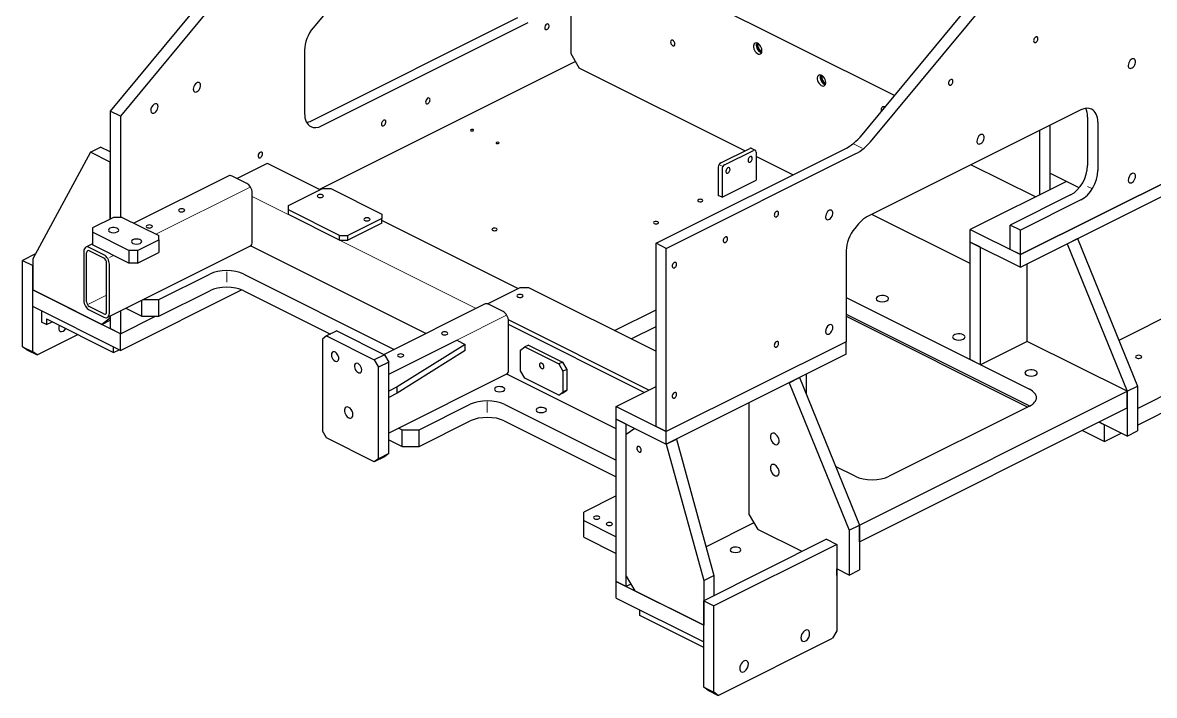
# Model space of a CAD drawing. Extents: x 0 to 1248, y -10 to 833.
# Drawn here: x 1021.3 to 1115.4, y 83.5 to 139.4 of the extents above; entities that cross this region are included whole.
import ezdxf

# ---------------------------------------------------------------- set-up
doc = ezdxf.new("R2010")
doc.units = 0
doc.layers.get('0').update_dxf_attribs({"lineweight": 13})

msp = doc.modelspace()

# ---------------------------------------------------------------- linework, layer by layer
at = {"color": 7, "lineweight": 25}
for p, q in [((1063.9378, 174.7153), (1028.6107, 132.071)), ((1064.7863, 174.291), (1029.4592, 131.6467)), ((1057.6135, 153.6324), (1045.4823, 138.9885)), ((1091.1351, 130.0923), (1110.7482, 153.7676)), ((1091.9836, 129.6681), (1111.5968, 153.3433)), ((1093.8379, 133.3551), (1066.9076, 146.8202)), ((1066.9076, 146.8202), (1066.9076, 136.8609)), ((1045.3409, 131.2562), (1062.5236, 139.8475)), ((1046.1894, 130.8319), (1063.3721, 139.4233)), ((1044.7752, 137.1349), (1044.7752, 131.8569)), ((1066.9076, 136.8609), (1067.6147, 135.6413)), ((1067.2969, 136.1895), (1046.0181, 125.5501)), ((1081.3862, 128.7556), (1067.6147, 135.6413)), ((1104.3136, 120.1269), (1136.6284, 136.2843)), ((1136.6284, 136.2843), (1104.3136, 120.1269)), ((1104.3136, 119.0877), (1136.6284, 135.2451)), ((1028.6107, 132.071), (1028.6107, 123.0818)), ((1029.4592, 131.6467), (1028.6107, 132.071)), ((1109.334, 132.1634), (1091.5425, 123.2676)), ((1029.4592, 131.6467), (1029.4592, 123.2232)), ((1106.7531, 130.873), (1106.7531, 125.5186)), ((1109.8997, 131.5627), (1109.8997, 127.5357)), ((1110.7482, 131.1385), (1110.7482, 127.1115)), ((1105.9046, 130.4487), (1105.9046, 125.0944)), ((1026.9613, 128.6522), (1027.8098, 129.0764)), ((1028.6107, 128.676), (1027.8098, 129.0764)), ((1079.3881, 127.7565), (1081.7922, 128.9586)), ((1081.9264, 128.9672), (1082.2446, 128.8081)), ((1026.9613, 128.6522), (1022.176, 119.7865)), ((1028.6107, 127.8275), (1026.9613, 128.6522)), ((1074.007, 121.0642), (1089.7208, 128.9211)), ((1074.8555, 120.6399), (1090.5694, 128.4969)), ((1079.7063, 127.5974), (1082.1104, 128.7995)), ((1085.3879, 126.7547), (1082.3225, 128.2874)), ((1082.3226, 128.6458), (1082.3226, 126.3075)), ((1028.6107, 123.0818), (1028.6107, 127.8275)), ((1041.6073, 127.6749), (1039.1641, 126.4533)), ((1046.0712, 125.5236), (1041.7505, 127.684)), ((1079.1759, 127.3907), (1079.1759, 125.0524)), ((1079.4941, 127.2316), (1079.4941, 124.8933)), ((1105.5514, 124.9178), (1100.197, 127.5949)), ((1038.4644, 126.6782), (1030.5776, 122.7348)), ((1039.9669, 126.0519), (1038.7506, 126.66)), ((1079.4941, 124.8933), (1082.3226, 126.3075)), ((1108.1319, 126.208), (1100.1416, 122.2129)), ((1108.1319, 126.208), (1106.7531, 126.8975)), ((1109.19, 125.679), (1106.7531, 126.8975)), ((1040.4194, 121.1837), (1040.4194, 125.2713)), ((1043.4246, 124.2002), (1046.253, 125.6145)), ((1046.253, 125.6145), (1046.9601, 125.6145)), ((1046.9601, 125.6145), (1051.2028, 123.4931)), ((1079.4941, 124.8933), (1079.1759, 125.0524)), ((1108.4855, 125.0966), (1103.465, 122.5863)), ((1109.334, 124.6723), (1104.3136, 122.1621)), ((1043.4246, 123.8467), (1043.4246, 124.2002)), ((1043.4246, 123.457), (1043.4246, 123.8467)), ((1047.6672, 121.7254), (1043.4246, 123.8467)), ((1047.6672, 121.3357), (1043.4246, 123.457)), ((1051.2028, 123.4931), (1051.2028, 123.1396)), ((1100.1416, 119.3779), (1091.9522, 123.4726)), ((1028.8936, 123.2232), (1027.1258, 122.3394)), ((1029.6007, 123.2232), (1028.8936, 123.2232)), ((1029.6007, 123.2232), (1032.6412, 121.703)), ((1051.2028, 123.1396), (1048.3744, 121.7254)), ((1051.2028, 122.7499), (1048.3744, 121.3357)), ((1051.2028, 122.7499), (1051.2028, 123.1396)), ((1062.5115, 117.3034), (1051.2028, 122.9578)), ((1090.8354, 122.682), (1090.525, 122.3074)), ((1103.465, 120.5512), (1103.465, 122.5863)), ((1104.3136, 122.1621), (1103.465, 122.5863)), ((1027.1258, 122.3394), (1027.1258, 121.9858)), ((1030.1664, 120.4655), (1027.1258, 121.9858)), ((1027.1258, 121.9858), (1027.1258, 120.9466)), ((1032.6412, 121.3494), (1032.6412, 121.703)), ((1047.6672, 121.7254), (1048.3744, 121.7254)), ((1047.6672, 121.3357), (1047.6672, 121.7254)), ((1048.3744, 121.3357), (1048.3744, 121.7254)), ((1100.1416, 121.1737), (1100.1416, 122.2129)), ((1100.1416, 122.2129), (1104.3136, 120.1269)), ((1104.3136, 120.1269), (1104.3136, 122.1621)), ((1108.2027, 121.0322), (1109.0512, 121.4565)), ((1109.0512, 121.4565), (1114.0363, 109.1779)), ((1027.1258, 121.0089), (1026.585, 120.7385)), ((1028.0875, 120.1122), (1026.8712, 120.7203)), ((1030.1664, 119.4263), (1027.1258, 120.9466)), ((1040.2531, 120.8376), (1028.3737, 114.8979)), ((1030.8735, 120.4655), (1032.6412, 121.3494)), ((1032.6412, 121.3494), (1032.6412, 120.3102)), ((1054.8581, 113.5557), (1040.2726, 120.8485)), ((1047.6672, 121.3357), (1048.3744, 121.3357)), ((1074.007, 105.8222), (1074.007, 121.0642)), ((1074.8555, 120.6399), (1074.007, 121.0642)), ((1074.8555, 105.3979), (1074.8555, 120.6399)), ((1100.9902, 120.7494), (1100.1416, 121.1737)), ((1100.1416, 111.3876), (1100.1416, 121.1737)), ((1100.1416, 121.1737), (1104.3136, 119.0877)), ((1100.9902, 110.9633), (1100.9902, 120.7494)), ((1104.3136, 120.1269), (1103.465, 120.5512)), ((1108.2027, 121.0322), (1113.1878, 108.7536)), ((1022.3872, 120.1776), (1021.3275, 119.6478)), ((1021.3275, 119.6478), (1022.176, 119.2235)), ((1021.3275, 112.4598), (1021.3275, 119.6478)), ((1022.176, 119.7865), (1022.176, 117.1884)), ((1026.4187, 120.3923), (1026.4187, 116.3047)), ((1026.645, 116.1915), (1026.645, 120.2792)), ((1028.0875, 119.8351), (1026.8712, 120.4432)), ((1030.8735, 120.4655), (1030.1664, 120.4655)), ((1030.1664, 120.4655), (1030.1664, 119.4263)), ((1030.8735, 120.4655), (1030.8735, 119.4263)), ((1030.8735, 119.4263), (1032.6412, 120.3102)), ((1089.8179, 120.4538), (1089.8179, 112.8791)), ((1104.3136, 119.0877), (1104.3136, 120.1269)), ((1022.176, 112.0355), (1022.176, 119.2235)), ((1028.3137, 115.3572), (1028.3137, 119.4448)), ((1028.54, 115.244), (1028.54, 119.3317)), ((1030.8735, 119.4263), (1030.1664, 119.4263)), ((1104.8793, 112.9078), (1104.8793, 119.3705)), ((1032.6412, 116.3868), (1036.8839, 118.5081)), ((1039.7123, 118.5081), (1052.2376, 112.2455)), ((1121.9562, 117.7224), (1112.489, 112.9888)), ((1029.4592, 113.5468), (1022.176, 117.1884)), ((1022.176, 115.8027), (1022.176, 117.1884)), ((1022.176, 117.1884), (1027.9036, 114.3246)), ((1029.4592, 112.1611), (1039.5374, 117.2002)), ((1032.6412, 115.0012), (1036.8839, 117.1225)), ((1039.7123, 117.1225), (1046.925, 113.5162)), ((1059.9754, 116.0354), (1062.6933, 117.3943)), ((1062.6933, 117.3943), (1063.4004, 117.3943)), ((1063.4004, 117.3943), (1074.007, 112.091)), ((1029.4592, 112.1611), (1022.176, 115.8027)), ((1028.0875, 115.1932), (1026.8712, 115.8013)), ((1031.227, 115.0012), (1031.227, 116.3245)), ((1031.3516, 116.3868), (1032.6412, 116.3868)), ((1032.6412, 115.0012), (1032.6412, 116.3868)), ((1059.7837, 116.0185), (1051.3821, 111.8177)), ((1061.2861, 115.3922), (1060.0699, 116.0004)), ((1089.8179, 116.5495), (1105.056, 108.9304)), ((1022.8832, 115.4492), (1022.8832, 114.5109)), ((1026.8712, 115.5241), (1028.0875, 114.916)), ((1028.6107, 114.8371), (1027.9036, 114.3246)), ((1028.6107, 115.0164), (1028.6107, 113.9711)), ((1028.6107, 114.8371), (1028.6107, 115.0164)), ((1029.4592, 115.4406), (1029.4592, 113.5468)), ((1029.4592, 113.5468), (1032.368, 115.0012)), ((1029.4592, 113.5468), (1032.368, 115.0012)), ((1029.9037, 115.6629), (1031.227, 115.0012)), ((1031.227, 115.0012), (1032.6412, 115.0012)), ((1070.5597, 113.8147), (1074.007, 115.5383)), ((1089.8179, 115.1638), (1105.056, 107.5447)), ((1089.8179, 114.9978), (1104.9185, 107.4474)), ((1023.3074, 114.2987), (1022.8832, 114.5109)), ((1023.3074, 114.775), (1028.8936, 111.982)), ((1023.3074, 114.775), (1023.3074, 114.2987)), ((1023.3074, 114.2987), (1023.7837, 114.5369)), ((1027.9036, 114.3246), (1028.6107, 114.6782)), ((1029.4592, 113.5468), (1028.6107, 113.9711)), ((1073.4169, 108.8505), (1061.7342, 114.6919)), ((1061.7387, 110.5241), (1061.7387, 114.6117)), ((1073.0272, 108.6557), (1061.7387, 114.2999)), ((1071.9454, 113.1218), (1074.007, 114.1526)), ((1114.0363, 107.3278), (1127.5067, 114.063)), ((1022.5296, 111.7793), (1025.9142, 113.4716)), ((1029.4592, 112.1611), (1029.4592, 113.5468)), ((1046.6066, 113.357), (1046.253, 113.1007)), ((1046.253, 113.1007), (1046.253, 105.4797)), ((1047.4551, 113.7812), (1046.6066, 113.357)), ((1046.6066, 113.357), (1050.5664, 111.3771)), ((1047.4551, 113.7812), (1051.4149, 111.8013)), ((1051.7685, 110.1809), (1057.4253, 113.0093)), ((1057.4253, 113.0093), (1058.1324, 112.6557)), ((1021.3275, 112.4598), (1022.176, 112.0355)), ((1021.6811, 112.2036), (1021.3275, 112.4598)), ((1021.6811, 112.2036), (1022.5296, 111.7793)), ((1022.5296, 111.7793), (1022.176, 112.0355)), ((1028.8936, 111.982), (1028.8936, 112.444)), ((1028.8936, 111.982), (1029.3556, 112.213)), ((1058.1324, 112.6557), (1052.4756, 109.1202)), ((1058.1324, 112.1361), (1052.4756, 108.6006)), ((1058.1324, 112.1361), (1058.1324, 112.6557)), ((1062.7286, 112.1877), (1063.0822, 112.444)), ((1062.7286, 110.4557), (1062.7286, 112.1877)), ((1063.4004, 112.6031), (1063.0822, 112.444)), ((1063.0822, 112.444), (1065.9106, 111.0298)), ((1063.4004, 112.6031), (1066.2288, 111.1889)), ((1089.8179, 112.8791), (1074.8555, 105.3979)), ((1089.8179, 112.8791), (1074.8555, 105.3979)), ((1089.8179, 111.8398), (1089.8179, 112.8791)), ((1104.8793, 112.9078), (1100.9902, 110.9633)), ((1113.1878, 108.7536), (1104.8793, 112.9078)), ((1114.0363, 105.9421), (1127.5067, 112.6773)), ((1051.4149, 111.8013), (1050.5664, 111.3771)), ((1050.5664, 111.3771), (1050.9199, 110.7673)), ((1051.7685, 111.1915), (1050.9199, 110.7673)), ((1051.4149, 111.8013), (1051.7685, 111.1915)), ((1051.7685, 103.5705), (1051.7685, 111.1915)), ((1066.2288, 111.1889), (1065.9106, 111.0298)), ((1066.2288, 111.1889), (1066.5824, 110.5791)), ((1089.8179, 111.8398), (1074.8555, 104.3587)), ((1100.9902, 110.9633), (1100.1416, 111.3876)), ((1050.9199, 103.1462), (1050.9199, 110.7673)), ((1061.5723, 110.1779), (1051.7685, 105.276)), ((1070.6836, 105.643), (1061.5919, 110.1888)), ((1063.0822, 109.8459), (1062.7286, 110.4557)), ((1065.9106, 111.0298), (1066.2642, 110.42)), ((1066.5824, 110.5791), (1066.2642, 110.42)), ((1066.2642, 110.42), (1066.2642, 108.6879)), ((1066.5824, 110.5791), (1066.5824, 108.847)), ((1086.4945, 110.1782), (1086.4945, 108.502)), ((1065.9106, 108.4317), (1063.0822, 109.8459)), ((1085.0803, 109.471), (1085.9288, 109.8953)), ((1085.0803, 109.471), (1090.0654, 97.1924)), ((1085.9288, 109.8953), (1090.9139, 97.6167)), ((1052.4756, 109.1202), (1051.7685, 108.7667)), ((1051.7685, 108.247), (1051.7685, 108.7667)), ((1052.4756, 108.6006), (1051.7685, 108.247)), ((1052.4756, 108.6006), (1052.4756, 109.1202)), ((1065.9106, 108.4317), (1066.2642, 108.6879)), ((1066.2288, 108.5908), (1065.9106, 108.4317)), ((1066.2288, 108.5908), (1066.5824, 108.847)), ((1066.5824, 108.847), (1066.2642, 108.6879)), ((1070.6836, 107.4839), (1074.007, 109.1456)), ((1090.9139, 97.6167), (1113.1878, 108.7536)), ((1113.1878, 108.7536), (1114.0363, 109.1779)), ((1113.1878, 108.7536), (1113.1878, 105.0297)), ((1113.1878, 107.368), (1113.1878, 108.7536)), ((1114.0363, 109.1779), (1114.0363, 105.454)), ((1054.3141, 105.5504), (1058.5567, 107.6717)), ((1061.3851, 107.6717), (1070.6836, 103.0225)), ((1070.6836, 107.4839), (1074.8555, 105.3979)), ((1070.6836, 106.4446), (1070.6836, 107.4839)), ((1081.7569, 98.4888), (1081.7569, 107.8093)), ((1090.9139, 96.231), (1113.1878, 107.368)), ((1105.056, 107.5162), (1093.3888, 101.6825)), ((1071.5321, 106.0204), (1070.6836, 106.4446)), ((1070.6836, 92.9346), (1070.6836, 106.4446)), ((1070.6836, 106.4446), (1074.8555, 104.3587)), ((1046.6066, 104.8699), (1046.253, 105.4797)), ((1052.6086, 105.696), (1052.8998, 105.5504)), ((1052.8998, 104.1648), (1052.8998, 105.5504)), ((1052.8998, 105.5504), (1054.3141, 105.5504)), ((1054.3141, 104.1648), (1058.5567, 106.2861)), ((1054.3141, 104.1648), (1054.3141, 105.5504)), ((1061.3851, 106.2861), (1070.6836, 101.6369)), ((1071.5321, 92.5104), (1071.5321, 106.0204)), ((1072.2392, 105.6668), (1071.5321, 105.1543)), ((1072.2392, 105.6668), (1074.8555, 104.3587)), ((1074.8555, 105.3979), (1074.007, 105.8222)), ((1109.4638, 105.506), (1111.3139, 104.581)), ((1113.1878, 105.0297), (1110.8495, 106.1988)), ((1110.8495, 106.1988), (1111.3139, 105.9666)), ((1111.3139, 104.581), (1111.3139, 105.9666)), ((1113.1878, 105.0297), (1114.0363, 105.454)), ((1050.5664, 102.89), (1046.6066, 104.8699)), ((1051.7685, 104.7304), (1052.8998, 104.1648)), ((1071.5321, 93.3764), (1071.5321, 105.1543)), ((1074.8555, 104.3587), (1074.8555, 105.3979)), ((1074.8555, 104.3587), (1075.704, 104.7829)), ((1075.704, 104.7829), (1078.8153, 93.4412)), ((1111.3139, 104.581), (1112.6996, 105.2738)), ((1051.7685, 103.5705), (1050.9199, 103.1462)), ((1051.7685, 103.5705), (1051.4149, 103.3143)), ((1052.8998, 104.1648), (1054.3141, 104.1648)), ((1074.8555, 104.3587), (1077.9668, 93.0169)), ((1051.4149, 103.3143), (1050.5664, 102.89)), ((1050.9199, 103.1462), (1050.5664, 102.89)), ((1090.5603, 101.6825), (1088.9328, 102.4963)), ((1070.6836, 100.0526), (1067.9966, 98.7091)), ((1067.9966, 98.002), (1067.9966, 98.7091)), ((1067.9966, 96.6164), (1067.9966, 98.002)), ((1067.9966, 98.002), (1070.6836, 96.6585)), ((1081.7569, 98.4888), (1082.464, 97.2692)), ((1082.1461, 97.8174), (1078.1614, 95.825)), ((1086.1564, 95.423), (1082.464, 97.2692)), ((1090.0654, 97.1924), (1090.9139, 97.6167)), ((1090.0654, 97.1924), (1090.0654, 93.4685)), ((1090.9139, 96.231), (1090.9139, 97.6167)), ((1090.9139, 97.6167), (1090.9139, 93.8928)), ((1067.9966, 96.6164), (1070.6836, 95.2729)), ((1070.6836, 95.2729), (1070.6836, 96.6585)), ((1088.1915, 96.4406), (1077.9668, 91.3282)), ((1089.0401, 96.0163), (1078.8153, 90.9039)), ((1088.1915, 96.4406), (1089.0401, 96.0163)), ((1089.0401, 96.0163), (1089.0401, 88.8283)), ((1071.5321, 93.3764), (1072.2392, 92.1568)), ((1077.9668, 93.0169), (1078.8153, 93.4412)), ((1078.8153, 93.4412), (1078.8153, 91.7524)), ((1089.0401, 93.444), (1089.0401, 93.9811)), ((1090.0654, 93.4685), (1089.0401, 93.9811)), ((1090.0654, 93.4685), (1090.9139, 93.8928)), ((1070.6836, 92.9346), (1077.9668, 89.293)), ((1070.6836, 91.549), (1070.6836, 92.9346)), ((1071.5321, 92.5104), (1070.6836, 92.9346)), ((1071.9214, 92.705), (1071.5321, 92.5104)), ((1077.9668, 93.0169), (1077.9668, 89.293)), ((1070.6836, 91.549), (1077.9668, 87.9074)), ((1077.9668, 89.293), (1072.2392, 92.1568)), ((1077.9668, 91.3282), (1078.8153, 90.9039)), ((1077.9668, 84.1402), (1077.9668, 91.3282)), ((1072.6635, 90.097), (1072.6635, 90.559)), ((1078.8153, 83.7159), (1078.8153, 90.9039)), ((1077.9668, 87.4454), (1072.6635, 90.097)), ((1077.9668, 87.9074), (1077.9668, 89.293)), ((1089.0401, 88.8283), (1088.6865, 88.2185)), ((1079.1689, 83.4597), (1088.6865, 88.2185)), ((1077.9668, 84.1402), (1078.8153, 83.7159)), ((1078.3203, 83.8839), (1077.9668, 84.1402)), ((1078.3203, 83.8839), (1079.1689, 83.4597)), ((1079.1689, 83.4597), (1078.8153, 83.7159))]:
    msp.add_line(p, q, dxfattribs=at)
at = {"color": 7, "lineweight": 13}
for p, q in [((1090.4787, 129.3001), (1091.1417, 128.9686)), ((1079.4941, 127.4914), (1079.3339, 127.5715)), ((1032.4077, 121.8197), (1040.1837, 125.7078)), ((1109.8997, 125.8037), (1110.2018, 125.6527)), ((1059.0426, 115.648), (1040.4194, 124.9596)), ((1028.54, 119.8859), (1028.8936, 120.0627)), ((1038.2981, 117.8296), (1038.2981, 118.701)), ((1028.3137, 116.7488), (1026.8075, 115.9957)), ((1057.4253, 113.0093), (1061.503, 115.0481)), ((1073.0272, 108.6557), (1061.7387, 114.2999)), ((1059.9709, 106.9932), (1059.9709, 107.8646))]:
    msp.add_line(p, q, dxfattribs=at)
at = {"color": 7, "lineweight": 25}
for centre in [(1082.8497, 137.2458), (1088.153, 134.5941)]:
    msp.add_arc(centre, 0.3324, 242.71132, 258.487599, dxfattribs=at)
for centre, major_axis, ratio, start_param, end_param in [((1064.9277, 139.0753), (0.1163, 0.2326), 0.612372, 6.2831773, 9.4247699), ((1064.9277, 139.0753), (0.1163, 0.2326), 0.612372, 5.3971081, 6.2831773), ((1046.1894, 137.842), (0.8944, 1.7889), 0.612372, 1.2083306, 2.2555155), ((1064.9277, 139.0753), (0.1163, 0.2326), 0.612372, 3.1415846, 5.3971081), ((1075.3929, 137.7278), (0.1118, -0.2236), 0.612372, 3.1416007, 4.0276698), ((1075.3929, 137.7278), (0.1118, -0.2236), 0.612372, 4.0276698, 6.2831934), ((1075.3929, 137.7278), (0.1118, -0.2236), 0.612372, 0.000008, 3.1416007), ((1082.464, 137.2667), (0.2236, -0.4472), 0.612372, 3.1416311, 6.2832238), ((1082.464, 137.2667), (0.2236, -0.4472), 0.612372, 1.9568734, 3.1416311), ((1082.6973, 137.3833), (-0.2236, 0.4472), 0.612372, 0.4383407, 2.4568734), ((1082.6973, 137.3833), (0.1744, -0.3488), 0.612372, 3.3959025, 6.0288754), ((1082.7177, 137.3936), (0.1521, -0.3041), 0.612372, 3.3991365, 5.5984661), ((1082.464, 137.2667), (0.2236, -0.4472), 0.612372, 0.0000385, 1.9568734), ((1105.5864, 137.9972), (0.1163, 0.2326), 0.612372, 6.2831773, 8.5387008), ((1105.5864, 137.9972), (0.1163, 0.2326), 0.612372, 2.2555155, 3.1415846), ((1105.5864, 137.9972), (0.1163, 0.2326), 0.612372, 3.1415846, 6.2831773), ((1082.7177, 137.3936), (0.1521, -0.3041), 0.612372, 5.5984661, 6.0256416), ((1113.5767, 136.0168), (0.1923, 0.3846), 0.612372, 6.2831773, 8.5387008), ((1113.5767, 136.0168), (0.1923, 0.3846), 0.612372, 2.2555155, 3.1415846), ((1113.5767, 136.0168), (0.1923, 0.3846), 0.612372, 3.1415846, 6.2831773), ((1087.7673, 134.615), (0.2236, -0.4472), 0.612372, 3.1416311, 6.2832238), ((1087.7673, 134.615), (0.2236, -0.4472), 0.612372, 1.9568734, 3.1416311), ((1088.0006, 134.7317), (-0.2236, 0.4472), 0.612372, 0.4383407, 2.4568734), ((1088.0006, 134.7317), (0.1744, -0.3488), 0.612372, 3.3959025, 6.0288754), ((1088.021, 134.7419), (0.1521, -0.3041), 0.612372, 3.3991365, 5.5984661), ((1087.7673, 134.615), (0.2236, -0.4472), 0.612372, 0.0000385, 1.9568734), ((1098.5153, 134.4617), (0.1163, 0.2326), 0.612372, 6.2831773, 8.5387008), ((1098.5153, 134.4617), (0.1163, 0.2326), 0.612372, 3.1415846, 6.2831773), ((1035.8232, 134.0493), (0.1923, 0.3846), 0.612372, 6.2831773, 8.5387008), ((1035.8232, 134.0493), (0.1923, 0.3846), 0.612372, 2.2555155, 3.1415846), ((1035.8232, 134.0493), (0.1923, 0.3846), 0.612372, 3.1415846, 6.2831773), ((1088.021, 134.7419), (0.1521, -0.3041), 0.612372, 5.5984661, 6.0256416), ((1098.5153, 134.4617), (0.1163, 0.2326), 0.612372, 2.2555155, 3.1415846), ((1055.0282, 132.9131), (0.1163, 0.2326), 0.612372, 6.2831773, 9.4247699), ((1055.0282, 132.9131), (0.1163, 0.2326), 0.612372, 3.1415846, 5.3971081), ((1055.0282, 132.9131), (0.1163, 0.2326), 0.612372, 5.3971081, 6.2831773), ((1032.2877, 132.2815), (0.1923, 0.3846), 0.612372, 6.2831773, 9.4247699), ((1032.2877, 132.2815), (0.1923, 0.3846), 0.612372, 3.1415846, 5.3971081), ((1032.2877, 132.2815), (0.1923, 0.3846), 0.612372, 5.3971081, 6.2831773), ((1046.1894, 132.564), (0.8944, 1.7889), 0.612372, 2.2555155, 3.1416394), ((1093.0706, 131.9634), (0.2236, -0.4472), 0.612372, 3.1416311, 4.2991346), ((1093.0706, 131.9634), (0.2236, -0.4472), 0.612372, 2.5115362, 3.1416311), ((1093.3039, 132.08), (-0.2236, 0.4472), 0.612372, 0.4383407, 0.8189411), ((1109.334, 130.4314), (0.8944, 1.7889), 0.612372, 0.0000467, 0.6847192), ((1108.4855, 130.8556), (0.8944, 1.7889), 0.612372, 5.3971081, 5.8854859), ((1109.334, 130.4314), (0.8944, 1.7889), 0.612372, 5.3971081, 6.283232), ((1045.3409, 132.9882), (0.8944, 1.7889), 0.612372, 3.539292, 3.8263118), ((1046.1894, 132.564), (0.8944, 1.7889), 0.612372, 3.1416394, 3.8263118), ((1051.3513, 131.0746), (0.1163, 0.2326), 0.612372, 6.2831773, 8.5387008), ((1051.3513, 131.0746), (0.1163, 0.2326), 0.612372, 2.2555155, 3.1415846), ((1051.3513, 131.0746), (0.1163, 0.2326), 0.612372, 3.1415846, 6.2831773), ((1058.7052, 130.4795), (0.13, 0), 0.5, 0.7853982, 3.1415927), ((1058.7052, 130.4795), (0.13, 0), 0.5, 3.1415927, 6.2831853), ((1058.7052, 130.4795), (0.13, 0), 0.5, 0.0000001, 0.7853982), ((1089.7208, 132.3852), (1.7889, 3.5777), 0.612372, 3.8263118, 4.3499106), ((1100.9902, 129.7236), (0.1923, 0.3846), 0.612372, 6.2831773, 8.5387008), ((1100.9902, 129.7236), (0.1923, 0.3846), 0.612372, 3.1415846, 6.2831773), ((1060.8265, 129.4188), (0.13, 0), 0.5, 0.0000001, 3.1415927), ((1060.8265, 129.4188), (0.13, 0), 0.5, 3.1415927, 3.9269909), ((1060.8265, 129.4188), (0.13, 0), 0.5, 3.9269909, 6.2831853), ((1081.7922, 128.6988), (-0.1342, -0.2683), 0.612372, 3.1415846, 3.8263118), ((1090.5694, 131.961), (1.7889, 3.5777), 0.612372, 3.8263118, 4.3499106), ((1100.9902, 129.7236), (0.1923, 0.3846), 0.612372, 2.2555155, 3.1415846), ((1041.0982, 128.4162), (0.1163, 0.2326), 0.612372, 6.2831773, 9.4247699), ((1041.0982, 128.4162), (0.1163, 0.2326), 0.612372, 3.1415846, 5.3971081), ((1041.0982, 128.4162), (0.1163, 0.2326), 0.612372, 5.3971081, 6.2831773), ((1081.8276, 128.0519), (-0.1118, -0.2236), 0.612372, 4.8971081, 6.2832475), ((1081.8276, 128.0519), (-0.1118, -0.2236), 0.612372, 3.1416549, 4.8971081), ((1081.8276, 128.0519), (-0.1118, -0.2236), 0.612372, 0.0000622, 3.1416549), ((1082.1104, 128.5397), (-0.1342, -0.2683), 0.612372, 3.1415846, 3.8263118), ((1082.1104, 128.5397), (-0.1342, -0.2683), 0.612372, 2.2555155, 3.1415846), ((1041.6073, 127.3977), (0.1431, 0.2862), 0.612372, 6.2831773, 6.9679045), ((1079.3881, 127.4967), (-0.1342, -0.2683), 0.612372, 3.8263118, 5.3971081), ((1079.7063, 127.3376), (-0.1342, -0.2683), 0.612372, 3.8263118, 5.3971081), ((1079.9891, 127.1327), (-0.1118, -0.2236), 0.612372, 4.8971081, 6.2832475), ((1079.9891, 127.1327), (-0.1118, -0.2236), 0.612372, 3.1416549, 4.8971081), ((1079.9891, 127.1327), (-0.1118, -0.2236), 0.612372, 0.0000622, 3.1416549), ((1108.4855, 126.8286), (0.8944, 1.7889), 0.612372, 3.8263118, 5.3971081), ((1109.334, 126.4044), (0.8944, 1.7889), 0.612372, 3.8263118, 5.3971081), ((1038.7506, 126.1057), (0.2862, -0.5724), 0.612372, 2.4568734, 3.1416007), ((1113.5767, 126.4905), (0.1923, 0.3846), 0.612372, 6.2831773, 9.4247699), ((1113.5767, 126.4905), (0.1923, 0.3846), 0.612372, 3.1415846, 5.3971081), ((1113.5767, 126.4905), (0.1923, 0.3846), 0.612372, 5.3971081, 6.2831773), ((1039.9669, 125.4976), (0.2862, -0.5724), 0.612372, 0.8860771, 2.4568734), ((1046.0763, 124.9957), (0.26, 0), 0.5, 0.0000001, 3.1415927), ((1046.0763, 124.9957), (0.26, 0), 0.5, 3.1415927, 3.9269909), ((1046.0763, 124.9957), (0.26, 0), 0.5, 3.9269909, 6.2831853), ((1077.6839, 124.6246), (0.215, 0), 0.5, 0.0000001, 3.1415927), ((1077.6839, 124.6246), (0.215, 0), 0.5, 3.1415927, 3.9269909), ((1077.6839, 124.6246), (0.215, 0), 0.5, 3.9269909, 6.2831853), ((1034.5504, 123.8104), (0.26, 0), 0.5, 0.0000001, 3.1415927), ((1034.5504, 123.8104), (0.26, 0), 0.5, 3.1415927, 3.9269909), ((1034.5504, 123.8104), (0.26, 0), 0.5, 3.9269909, 6.2831853), ((1084.0196, 123.4899), (0.1163, 0.2326), 0.612372, 6.2831773, 8.5387008), ((1084.0196, 123.4899), (0.1163, 0.2326), 0.612372, 2.2555155, 3.1415846), ((1084.0196, 123.4899), (0.1163, 0.2326), 0.612372, 3.1415846, 6.2831773), ((1088.4037, 123.4303), (0.1923, 0.3846), 0.612372, 6.2831773, 8.5387008), ((1088.4037, 123.4303), (0.1923, 0.3846), 0.612372, 3.1415846, 6.2831773), ((1028.8936, 122.1626), (-0.43, 0), 0.5, 3.1415927, 5.4977872), ((1031.8634, 122.4668), (0.26, 0), 0.5, 0.0000001, 3.1415927), ((1031.8634, 122.4668), (0.26, 0), 0.5, 3.1415927, 3.9269909), ((1031.8634, 122.4668), (0.26, 0), 0.5, 3.9269909, 6.2831853), ((1049.9653, 123.0512), (0.26, 0), 0.5, 0.0000001, 3.1415927), ((1049.9653, 123.0512), (0.26, 0), 0.5, 3.1415927, 3.9269909), ((1049.9653, 123.0512), (0.26, 0), 0.5, 3.9269909, 6.2831853), ((1074.007, 122.7861), (0.215, 0), 0.5, 0.7853982, 3.1415927), ((1074.007, 122.7861), (0.215, 0), 0.5, 3.1415927, 6.2831853), ((1074.007, 122.7861), (0.215, 0), 0.5, 0.0000001, 0.7853982), ((1088.4037, 123.4303), (0.1923, 0.3846), 0.612372, 2.2555155, 3.1415846), ((1091.5425, 121.5356), (0.8944, 1.7889), 0.612372, 0.6847192, 1.2083179), ((1028.8936, 122.1626), (-0.43, 0), 0.5, 5.4977872, 6.2831853), ((1028.8936, 122.1626), (-0.43, 0), 0.5, 0.0000001, 3.1415927), ((1030.8028, 121.208), (-0.43, 0), 0.5, 3.1415927, 5.4977872), ((1060.5719, 122.2204), (0.215, 0), 0.5, 0.7853982, 3.1415927), ((1060.5719, 122.2204), (0.215, 0), 0.5, 3.1415927, 6.2831853), ((1060.5719, 122.2204), (0.215, 0), 0.5, 0.0000001, 0.7853982), ((1079.777, 121.3686), (0.1163, 0.2326), 0.612372, 6.2831773, 8.5387008), ((1079.777, 121.3686), (0.1163, 0.2326), 0.612372, 3.1415846, 6.2831773), ((1091.2321, 121.1609), (0.8944, 1.7889), 0.612372, 1.2083179, 2.2555155), ((1026.8712, 120.166), (0.2862, -0.5724), 0.612372, 3.1416007, 4.0276698), ((1026.8712, 120.166), (0.2862, -0.5724), 0.612372, 2.4568734, 3.1416007), ((1030.8028, 121.208), (-0.43, 0), 0.5, 5.4977872, 6.2831853), ((1030.8028, 121.208), (-0.43, 0), 0.5, 0.0000001, 3.1415927), ((1039.9669, 121.41), (0.2862, -0.5724), 0.612372, 0.000008, 0.8860771), ((1079.777, 121.3686), (0.1163, 0.2326), 0.612372, 2.2555155, 3.1415846), ((1026.8712, 120.166), (0.1431, -0.2862), 0.612372, 3.1416007, 4.0276698), ((1026.8712, 120.166), (0.1431, -0.2862), 0.612372, 2.4568734, 3.1416007), ((1028.0875, 119.5579), (0.2862, -0.5724), 0.612372, 0.8860771, 2.4568734), ((1028.0875, 119.5579), (0.1431, -0.2862), 0.612372, 0.8860771, 2.4568734), ((1038.2981, 117.801), (2, 0), 0.5, 0.7853982, 2.3561945), ((1075.5343, 119.2473), (0.1163, 0.2326), 0.612372, 6.2831773, 8.5387008), ((1075.5343, 119.2473), (0.1163, 0.2326), 0.612372, 2.2555155, 3.1415846), ((1075.5343, 119.2473), (0.1163, 0.2326), 0.612372, 3.1415846, 6.2831773), ((1038.2981, 116.4154), (2, 0), 0.5, 0.7853982, 2.3561945), ((1062.6933, 116.6872), (0.26, 0), 0.5, 0.0000001, 3.1415927), ((1092.8231, 116.4611), (0.515, 0), 0.5, 0.7853982, 3.1415927), ((1026.8712, 116.0784), (0.2862, -0.5724), 0.612372, 4.0276698, 5.5984661), ((1026.8712, 116.0784), (0.1431, -0.2862), 0.612372, 4.0276698, 5.5984661), ((1060.0699, 115.4461), (0.2862, -0.5724), 0.612372, 2.4568734, 3.1416007), ((1062.6933, 116.6872), (0.26, 0), 0.5, 3.1415927, 3.9269909), ((1062.6933, 116.6872), (0.26, 0), 0.5, 3.9269909, 6.2831853), ((1092.8231, 116.4611), (0.515, 0), 0.5, 3.1415927, 6.2831853), ((1092.8231, 116.4611), (0.515, 0), 0.5, 0.0000001, 0.7853982), ((1028.0875, 115.4703), (0.1431, -0.2862), 0.612372, 5.5984661, 6.2831934), ((1028.0875, 115.4703), (0.2862, -0.5724), 0.612372, 5.5984661, 6.2831934), ((1028.0875, 115.4703), (0.1431, -0.2862), 0.612372, 0.000008, 0.8860771), ((1028.0875, 115.4703), (0.2862, -0.5724), 0.612372, 0.000008, 0.8860771), ((1061.2861, 114.838), (0.2862, -0.5724), 0.612372, 0.8860771, 2.4568734), ((1024.6863, 114.2), (-0.2303, -0.4606), 0.612372, 4.9123558, 6.2831773), ((1024.6863, 114.2), (-0.2303, -0.4606), 0.612372, 6.2831773, 7.6540148), ((1088.4037, 113.904), (0.1923, 0.3846), 0.612372, 6.2831773, 9.4247699), ((1088.4037, 113.904), (0.1923, 0.3846), 0.612372, 3.1415846, 5.3971081), ((1088.4037, 113.904), (0.1923, 0.3846), 0.612372, 5.3971081, 6.2831773), ((1056.4354, 113.575), (0.26, 0), 0.5, 0.0000001, 3.1415927), ((1056.4354, 113.575), (0.26, 0), 0.5, 3.1415927, 3.9269909), ((1056.4354, 113.575), (0.26, 0), 0.5, 3.9269909, 6.2831853), ((1099.187, 113.2791), (0.515, 0), 0.5, 0.7853982, 3.1415927), ((1099.187, 113.2791), (0.515, 0), 0.5, 3.1415927, 6.2831853), ((1099.187, 113.2791), (0.515, 0), 0.5, 0.0000001, 0.7853982), ((1047.3137, 111.6437), (-0.1923, 0.3846), 0.612372, 0.000008, 2.4568734), ((1047.3137, 111.6437), (-0.1923, 0.3846), 0.612372, 3.1416007, 6.2831934), ((1084.0196, 112.6646), (0.1163, 0.2326), 0.612372, 6.2831773, 8.5387008), ((1084.0196, 112.6646), (0.1163, 0.2326), 0.612372, 2.2555155, 3.1415846), ((1084.0196, 112.6646), (0.1163, 0.2326), 0.612372, 3.1415846, 6.2831773), ((1047.3137, 111.6437), (-0.1923, 0.3846), 0.612372, 2.4568734, 3.1416007), ((1049.2229, 110.6891), (-0.1923, 0.3846), 0.612372, 0.000008, 3.1416007), ((1049.2229, 110.6891), (-0.1923, 0.3846), 0.612372, 5.5984661, 6.2831934), ((1052.7584, 111.7365), (0.26, 0), 0.5, 0.0000001, 3.1415927), ((1052.7584, 111.7365), (0.26, 0), 0.5, 3.1415927, 3.9269909), ((1052.7584, 111.7365), (0.26, 0), 0.5, 3.9269909, 6.2831853), ((1064.4964, 110.8708), (-0.1163, 0.2326), 0.612372, 0.000008, 2.4568734), ((1064.4964, 110.8708), (-0.1163, 0.2326), 0.612372, 3.1416007, 6.2831934), ((1114.1424, 111.6235), (0.26, 0), 0.5, 0.0000001, 3.1415927), ((1114.1424, 111.6235), (0.26, 0), 0.5, 3.1415927, 3.9269909), ((1114.1424, 111.6235), (0.26, 0), 0.5, 3.9269909, 6.2831853), ((1049.2229, 110.6891), (-0.1923, 0.3846), 0.612372, 3.1416007, 5.5984661), ((1061.2861, 110.7503), (0.2862, -0.5724), 0.612372, 0.000008, 0.8860771), ((1064.4964, 110.8708), (-0.1163, 0.2326), 0.612372, 2.4568734, 3.1416007), ((1105.1975, 110.2739), (0.515, 0), 0.5, 0.7853982, 3.1415927), ((1105.1975, 110.2739), (0.515, 0), 0.5, 3.1415927, 6.2831853), ((1105.1975, 110.2739), (0.515, 0), 0.5, 0.0000001, 0.7853982), ((1060.9962, 108.9268), (0.43, 0), 0.5, 0.7853982, 3.1415927), ((1060.9962, 108.9268), (0.43, 0), 0.5, 3.1415927, 6.2831853), ((1060.9962, 108.9268), (0.43, 0), 0.5, 0.0000001, 0.7853982), ((1075.5343, 108.422), (0.1163, 0.2326), 0.612372, 6.2831773, 8.5387008), ((1075.5343, 108.422), (0.1163, 0.2326), 0.612372, 2.2555155, 3.1415846), ((1075.5343, 108.422), (0.1163, 0.2326), 0.612372, 3.1415846, 6.2831773), ((1103.6418, 108.2233), (2, 0), 0.5, 0.0000001, 0.7853982), ((1048.4451, 106.9818), (-0.2236, 0.4472), 0.612372, 0.000008, 3.1416007), ((1048.4451, 106.9818), (-0.2236, 0.4472), 0.612372, 5.5984661, 6.2831934), ((1048.4451, 106.9818), (-0.2236, 0.4472), 0.612372, 3.1416007, 5.5984661), ((1059.9709, 106.9646), (2, 0), 0.5, 0.7853982, 2.3561945), ((1064.461, 107.1944), (0.43, 0), 0.5, 0.7853982, 3.1415927), ((1064.461, 107.1944), (0.43, 0), 0.5, 0.0000001, 0.7853982), ((1103.6418, 108.2233), (2, 0), 0.5, 5.4977872, 6.2831853), ((1103.6418, 106.8376), (2, 0), 0.5, 0.7653923, 0.7853982), ((1059.9709, 105.579), (2, 0), 0.5, 0.7853982, 2.3561945), ((1064.461, 107.1944), (0.43, 0), 0.5, 3.1415927, 6.2831853), ((1083.8782, 104.7893), (0.2303, -0.4606), 0.612372, 3.1416007, 4.0276698), ((1083.8782, 104.7893), (0.2303, -0.4606), 0.612372, 4.0276698, 6.2831934), ((1083.8782, 104.7893), (0.2303, -0.4606), 0.612372, 0.000008, 3.1416007), ((1072.5928, 103.9312), (0.1163, -0.2326), 0.612372, 3.1416007, 4.0276698), ((1072.5928, 103.9312), (0.1163, -0.2326), 0.612372, 4.0276698, 6.2831934), ((1072.5928, 103.9312), (0.1163, -0.2326), 0.612372, 0.000008, 3.1416007), ((1083.8782, 102.1912), (0.2303, -0.4606), 0.612372, 3.1416007, 4.0276698), ((1083.8782, 102.1912), (0.2303, -0.4606), 0.612372, 0.000008, 3.1416007), ((1083.8782, 102.1912), (0.2303, -0.4606), 0.612372, 4.0276698, 6.2831934), ((1091.9746, 102.3896), (2, 0), 0.5, 3.9269909, 5.4977872), ((1069.0572, 98.2495), (0.26, 0), 0.5, 0.7853982, 3.1415927), ((1069.0572, 98.2495), (0.26, 0), 0.5, 3.1415927, 6.2831853), ((1069.0572, 98.2495), (0.26, 0), 0.5, 0.0000001, 0.7853982), ((1070.1179, 97.7192), (0.26, 0), 0.5, 0.7853982, 3.1415927), ((1070.1179, 97.7192), (0.26, 0), 0.5, 3.1415927, 6.2831853), ((1070.1179, 97.7192), (0.26, 0), 0.5, 0.0000001, 0.7853982), ((1080.6184, 95.5686), (0.45, 0), 0.5, 0.7853982, 3.1415927), ((1080.6184, 95.5686), (0.45, 0), 0.5, 3.1415927, 6.2831853), ((1080.6184, 95.5686), (0.45, 0), 0.5, 0.0000001, 0.7853982), ((1086.4167, 88.4259), (-0.2303, -0.4606), 0.612372, 3.1415846, 5.3971081), ((1086.4167, 88.4259), (-0.2303, -0.4606), 0.612372, 6.2831773, 9.4247699), ((1086.4167, 88.4259), (-0.2303, -0.4606), 0.612372, 5.3971081, 6.2831773), ((1081.3255, 85.8804), (-0.2303, -0.4606), 0.612372, 3.1415846, 5.3971081), ((1081.3255, 85.8804), (-0.2303, -0.4606), 0.612372, 5.3971081, 6.2831773), ((1081.3255, 85.8804), (-0.2303, -0.4606), 0.612372, 6.2831773, 9.4247699)]:
    msp.add_ellipse(centre, major_axis=major_axis, ratio=ratio, start_param=start_param, end_param=end_param, dxfattribs=at)

doc.saveas('drawing.dxf')
